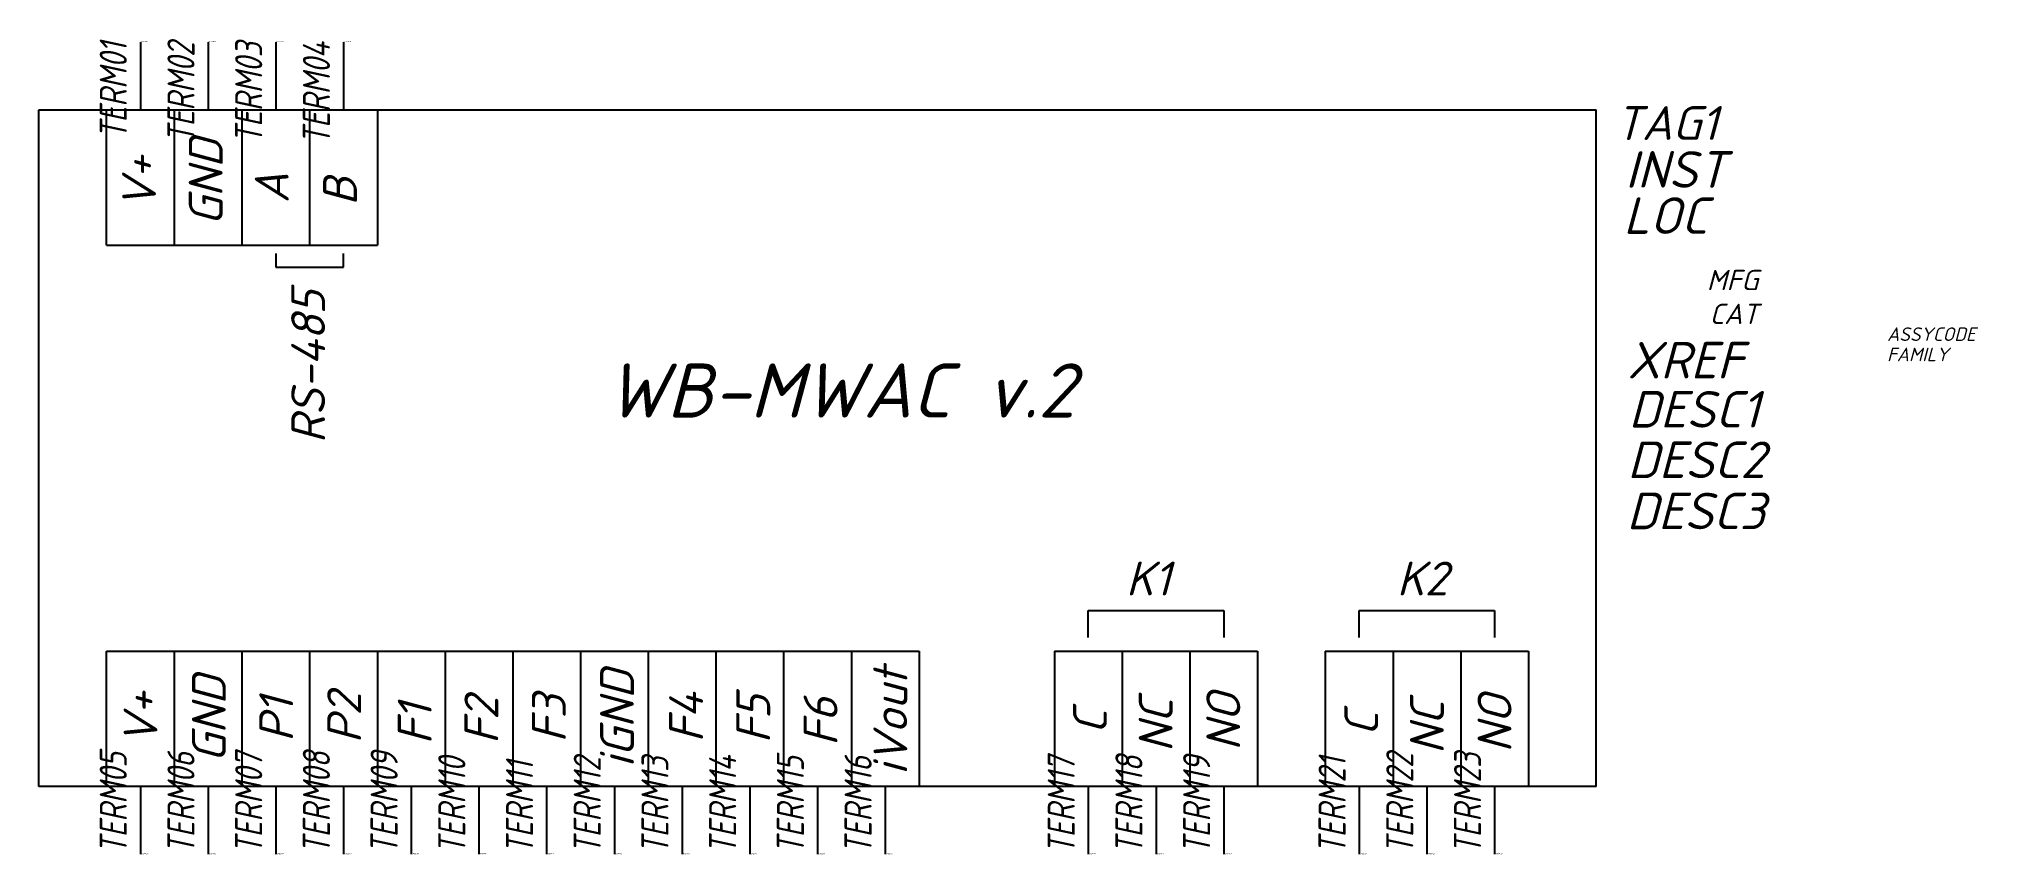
# Model space of a CAD drawing. Header units: millimetres. Extents: x -8 to 136, y 0 to 60.
import ezdxf
from ezdxf.enums import TextEntityAlignment as Align

# ---------------------------------------------------------------- set-up
doc = ezdxf.new("R2010")
doc.units = ezdxf.units.MM
doc.header["$LTSCALE"] = 6
doc.styles.add('WD_IEC', font='isocpeui.ttf', dxfattribs={"height": 2.5})
doc.styles.add('текст', font='isocpeui.ttf')

msp = doc.modelspace()

# ---------------------------------------------------------------- linework, layer by layer
for p, q in [((0, 60), (0, 55)), ((5, 60), (5, 55)), ((10, 60), (10, 55)), ((15, 60), (15, 55)), ((-7.5, 55), (107.5, 55)), ((-7.5, 5), (-7.5, 55)), ((-2.5, 45), (-2.5, 55)), ((2.5, 55), (2.5, 45)), ((7.5, 55), (7.5, 45)), ((12.5, 55), (12.5, 45)), ((17.5, 55), (17.5, 45)), ((107.5, 5), (107.5, 55)), ((-2.5, 45), (2.5, 45)), ((2.5, 45), (7.5, 45)), ((7.5, 45), (12.5, 45)), ((12.5, 45), (17.5, 45)), ((10, 44.38), (10, 43.38)), ((10, 43.38), (15, 43.38)), ((15, 43.38), (15, 44.38)), ((70, 16), (70, 18)), ((70, 18), (80, 18)), ((80, 18), (80, 16)), ((90, 16), (90, 18)), ((90, 18), (100, 18)), ((100, 18), (100, 16)), ((-2.5, 15), (2.5, 15)), ((-2.5, 5), (-2.5, 15)), ((2.5, 15), (7.5, 15)), ((2.5, 15), (2.5, 5)), ((7.5, 15), (12.5, 15)), ((7.5, 15), (7.5, 5)), ((12.5, 15), (17.5, 15)), ((12.5, 15), (12.5, 5)), ((17.5, 15), (22.5, 15)), ((17.5, 15), (17.5, 5)), ((22.5, 15), (22.5, 5)), ((22.5, 15), (27.5, 15)), ((27.5, 15), (32.5, 15)), ((27.5, 15), (27.5, 5)), ((32.5, 15), (37.5, 15)), ((32.5, 15), (32.5, 5)), ((37.5, 15), (42.5, 15)), ((37.5, 15), (37.5, 5)), ((42.5, 15), (47.5, 15)), ((42.5, 15), (42.5, 5)), ((47.5, 15), (52.5, 15)), ((47.5, 15), (47.5, 5)), ((52.5, 15), (57.5, 15)), ((52.5, 15), (52.5, 5)), ((57.5, 15), (57.5, 5)), ((67.5, 15), (72.5, 15)), ((67.5, 15), (67.5, 5)), ((72.5, 15), (77.5, 15)), ((72.5, 15), (72.5, 5)), ((77.5, 15), (82.5, 15)), ((77.5, 15), (77.5, 5)), ((82.5, 15), (82.5, 5)), ((87.5, 15), (92.5, 15)), ((87.5, 15), (87.5, 5)), ((92.5, 15), (97.5, 15)), ((92.5, 15), (92.5, 5)), ((97.5, 15), (102.5, 15)), ((97.5, 15), (97.5, 5)), ((102.5, 15), (102.5, 5)), ((107.5, 5), (-7.5, 5)), ((0, 5), (0, 0)), ((5, 5), (5, 0)), ((10, 5), (10, 0)), ((15, 5), (15, 0)), ((20, 5), (20, 0)), ((25, 5), (25, 0)), ((30, 5), (30, 0)), ((35, 5), (35, 0)), ((40, 5), (40, 0)), ((45, 5), (45, 0)), ((50, 5), (50, 0)), ((55, 5), (55, 0)), ((70, 5), (70, 0)), ((75, 5), (75, 0)), ((80, 5), (80, 0)), ((90, 5), (90, 0)), ((95, 5), (95, 0)), ((100, 5), (100, 0))]:
    msp.add_line(p, q)

# ---------------------------------------------------------------- texts
at = {"style": 'текст'}
for s, p in [('GND', (6.08, 46.44)), ('V+', (1.15, 47.64)), ('A', (10.95, 48.09)), ('B', (15.99, 47.91)), ('RS-485', (13.64, 30.35)), ('GND', (6.31, 6.78)), ('iGND', (36.45, 6.41)), ('iVout', (56.63, 5.85)), ('V+', (1.26, 8.05)), ('P1', (11.28, 8.29)), ('P2', (16.3, 8.18)), ('F2', (26.43, 8.13)), ('F3', (31.42, 8.24)), ('F4', (41.55, 8.25)), ('F5', (46.51, 8.18)), ('F6', (51.48, 7.99)), ('NC', (76.23, 7.54)), ('NO', (81.22, 7.64)), ('NC', (96.26, 7.39)), ('NO', (101.25, 7.5)), ('F1', (21.51, 8.1)), ('C', (71.37, 8.87)), ('C', (91.4, 8.72))]:
    msp.add_text(s, height=2.5, rotation=90, dxfattribs=at).set_placement(p)
for s, height, p in [('WB-MWAC v.2', 4, (34.4, 32.26)), ('K1', 2.5, (72.77, 19.12)), ('K2', 2.5, (92.77, 19.12))]:
    msp.add_text(s, height=height, dxfattribs=at).set_placement(p)
at = {"style": 'WD_IEC', "width": 0.8}
for tag, p in [('TERM01', (-1, 60)), ('TERM02', (4, 60)), ('TERM03', (9, 60)), ('TERM04', (14, 60))]:
    msp.add_attdef(tag, text='', height=2, rotation=90, dxfattribs=at).set_placement(p, align=Align.RIGHT)
at = {"style": 'WD_IEC', "flags": 1}
for tag, p, height in [('X2TERM01', (0, 60), 0.08), ('X2TERM02', (5, 60), 0.08), ('X2TERM03', (10, 60), 0.08), ('X2TERM04', (15, 60), 0.08), ('ASSYCODE', (128.98, 37.92), 1), ('FAMILY', (128.98, 36.42), 1), ('X8TERM05', (0, 0), 0.08), ('X8TERM06', (5, 0), 0.08), ('X8TERM07', (10, 0), 0.08), ('X8TERM08', (15, 0), 0.08), ('X8TERM09', (20, 0), 0.08), ('X8TERM10', (25, 0), 0.08), ('X8TERM11', (30, 0), 0.08), ('X8TERM12', (35, 0), 0.08), ('X8TERM13', (40, 0), 0.08), ('X8TERM14', (45, 0), 0.08), ('X8TERM15', (50, 0), 0.08), ('X8TERM16', (55, 0), 0.08), ('X8TERM17', (70, 0), 0.08), ('X8TERM18', (75, 0), 0.08), ('X8TERM19', (80, 0), 0.08), ('X8TERM21', (90, 0), 0.08), ('X8TERM22', (95, 0), 0.08), ('X8TERM23', (100, 0), 0.08)]:
    msp.add_attdef(tag, p, '', height=height, dxfattribs=at)
at = {"style": 'WD_IEC'}
msp.add_attdef('TAG1', (108.9, 52.77), 'A', height=2.5, dxfattribs=at)
for tag, p in [('INST', (117.1, 49.24)), ('LOC', (115.71, 45.83)), ('XREF', (118.34, 35.15)), ('DESC1', (119.58, 31.52)), ('DESC2', (119.98, 27.79)), ('DESC3', (119.98, 24.01))]:
    msp.add_attdef(tag, text='', height=2.7, dxfattribs=at).set_placement(p, align=Align.RIGHT)
at = {"style": 'WD_IEC', "flags": 9}
for tag, p in [('MFG', (119.48, 41.67)), ('CAT', (119.48, 39.17))]:
    msp.add_attdef(tag, text='', height=1.5, dxfattribs=at).set_placement(p, align=Align.RIGHT)
at = {"style": 'WD_IEC', "width": 0.8}
for tag, p in [('TERM05', (-1, 0)), ('TERM06', (4, 0)), ('TERM07', (9, 0)), ('TERM08', (14, 0)), ('TERM09', (19, 0)), ('TERM10', (24, 0)), ('TERM12', (34, 0)), ('TERM13', (39, 0)), ('TERM14', (44, 0)), ('TERM15', (49, 0)), ('TERM16', (54, 0)), ('TERM17', (69, 0)), ('TERM18', (74, 0)), ('TERM19', (79, 0)), ('TERM21', (89, 0)), ('TERM22', (94, 0)), ('TERM23', (99, 0)), ('TERM11', (29, 0))]:
    msp.add_attdef(tag, p, '', height=2, rotation=90, dxfattribs=at)

doc.saveas('drawing.dxf')
